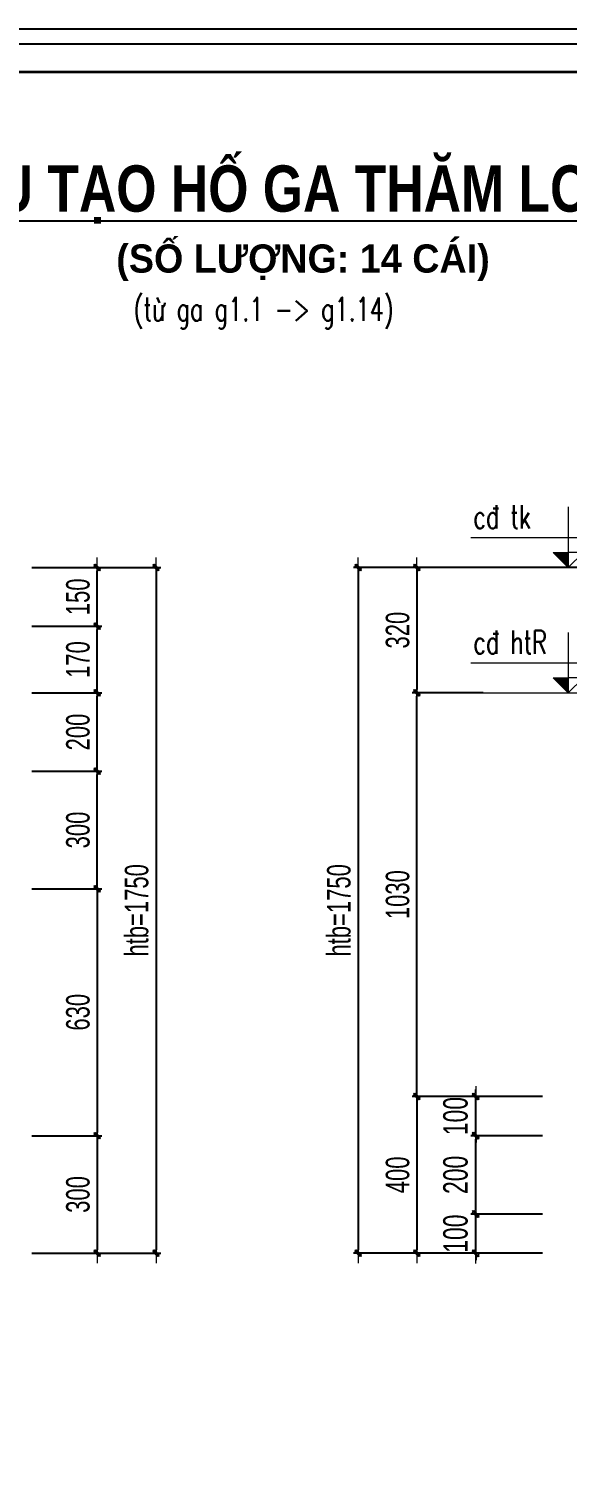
# Model space of a CAD drawing. Header units: inches. Extents: x 2792 to 53517, y -20644 to 27576.
# Drawn here: x 30611 to 31985, y 23255 to 26952 of the extents above; entities that cross this region are included whole.
import ezdxf
from ezdxf.enums import TextEntityAlignment as Align

# ---------------------------------------------------------------- set-up
doc = ezdxf.new("R2010")
doc.units = ezdxf.units.IN
doc.header["$MEASUREMENT"] = 0
for name, color, linetype, lineweight in [('2 - Text2', 2, 'Continuous', 20), ('LC Dim', 8, 'Continuous', 18), ('LC Hatch', 252, 'Continuous', 9), ('LC Khac', 4, 'Continuous', 9), ('LC Text1', 3, 'Continuous', 20), ('LC Text2', 7, 'Continuous', 25), ('THEP', 1, 'Continuous', 35)]:
    doc.layers.add(name, color=color, linetype=linetype, lineweight=lineweight)
doc.layers.add('ENTTNTHIETKE1', color=2, linetype='Continuous')
doc.layers.add('KHUNGTEN', color=5, linetype='Continuous')
doc.styles.add('EG 1', font='')
doc.styles.add('HOATBIF', font='hoatbif.shx', dxfattribs={"width": 0.7})
doc.styles.add('LC 1', font='')
doc.styles.add('LC 3', font='vnsimli.shx', dxfattribs={"width": 0.75})
doc.styles.add('LC3', font='', dxfattribs={"width": 0.8})
doc.styles.get('EG 1').set_extended_font_data('.VnAvantH', bold=True)
doc.styles.get('LC 1').set_extended_font_data('.VnAvantH', bold=True)
doc.styles.get('LC3').set_extended_font_data('.VnArialH', bold=True)
doc.dimstyles.new('1-100(1-25)', dxfattribs={"dimscale": 25, "dimtxt": 2.5, "dimasz": 0.35, "dimexe": 0.5, "dimexo": 0, "dimgap": 0.8, "dimtad": 1, "dimdec": 0, "dimzin": 0, "dimdsep": 46, "dimtxsty": 'HOATBIF', "dimblk1": 'DOT', "dimblk2": 'DOT', "dimsah": 1, "dimcen": -1, "dimdle": 1, "dimclrd": 256, "dimclre": 256, "dimclrt": 4, "dimadec": 3, "dimazin": 2, "dimtfac": 0.333333, "dimtdec": 0, "dimtix": 1, "dimtmove": 2, "dimatfit": 3, "dimldrblk": 'DOT', "dimfxl": 1, "dimtvp": 0.833333, "dimtolj": 1, "dimtzin": 0, "dimarcsym": 0})

# ---------------------------------------------------------------- blocks, each defined once
blk = doc.blocks.new('TIEUDE1')
at = {"layer": '2 - Text2', "color": 7, "style": 'EG 1'}
blk.add_attdef('TIªU§Ò', text='', height=5, dxfattribs=at).set_placement((0, 0), align=Align.BOTTOM_CENTER)
blk.add_attdef('TL', text='', height=3, dxfattribs=at).set_placement((0, -2), align=Align.TOP_CENTER)
blk = doc.blocks.new('khung vpn')
at = {"layer": 'Defpoints'}
blk.add_line((52556.46, -4195.446), (52498.758, -4195.446), dxfattribs=at)
at = {"layer": 'KHUNGTEN'}
blk.add_lwpolyline([(52556.243, -4234.885), (52502.048, -4234.885), (52502.048, -4195.662), (52556.243, -4195.662)], close=True, dxfattribs=at)
at = {"layer": 'THEP'}
blk.add_lwpolyline([(52555.832, -4234.474), (52502.459, -4234.474), (52502.459, -4196.073), (52555.832, -4196.073)], close=True, dxfattribs=at)
blk = doc.blocks.new('DOT')
at = {"layer": 'LC Dim'}
blk.add_line((-3, 0), (3, 0), dxfattribs=at)
at = {"layer": 'LC Dim', "color": 4}
blk.add_line((-1, -1), (1, 1), dxfattribs=at)
blk.add_lwpolyline([(0.5, 1), (-1, -0.5), (-0.5, -1), (1, 0.5)], close=True, dxfattribs=at)
blk = doc.blocks.new('*D135')
at = {"layer": 'Defpoints', "color": 0, "transparency": 16777216}
for p in [(30617.5, 24758.4), (30617.5, 24128.4), (30785, 24128.4)]:
    blk.add_point(p, dxfattribs=at)
at = {"layer": 'LC Dim', "lineweight": -2, "transparency": 16777216}
for p, q in [((30617.5, 24758.4), (30797, 24758.4)), ((30785, 24750), (30785, 24136.8)), ((30617.5, 24128.4), (30797, 24128.4))]:
    blk.add_line(p, q, dxfattribs=at)
at = {"layer": 'LC Dim', "lineweight": -2, "transparency": 16777216, "xscale": 8.399999999999999, "yscale": 8.399999999999999, "zscale": 8.399999999999999}
for p, rotation in [((30785, 24758.4), 90), ((30785, 24128.4), 270)]:
    blk.add_blockref('DOT', p, dxfattribs=dict(at, rotation=rotation))
at = {"layer": 'LC Dim', "color": 4, "transparency": 16777216, "insert": (30735.8, 24443.4), "char_height": 60, "attachment_point": 5, "rotation": 90, "style": 'HOATBIF'}
blk.add_mtext('\\A1;630', dxfattribs=at)
blk = doc.blocks.new('_Dot')
at = {"color": 0, "linetype": 'ByBlock', "lineweight": -2}
blk.add_line((-0.5, 0), (-1, 0), dxfattribs=at)
at = {"color": 0, "linetype": 'ByBlock', "const_width": 0.5}
blk.add_lwpolyline([(-0.25, 0, 1), (0.25, 0, 1)], format="xyb", close=True, dxfattribs=at)
blk = doc.blocks.new('*D136')
at = {"layer": 'Defpoints', "color": 0, "transparency": 16777216}
for p in [(30617.5, 25578.4), (30617.5, 23828.4), (30935, 23828.4)]:
    blk.add_point(p, dxfattribs=at)
at = {"layer": 'LC Dim', "lineweight": -2, "transparency": 16777216}
for p, q in [((30617.5, 25578.4), (30947, 25578.4)), ((30935, 25570), (30935, 23836.8)), ((30617.5, 23828.4), (30947, 23828.4))]:
    blk.add_line(p, q, dxfattribs=at)
at = {"layer": 'LC Dim', "lineweight": -2, "transparency": 16777216, "xscale": 8.399999999999999, "yscale": 8.399999999999999, "zscale": 8.399999999999999}
for p, rotation in [((30935, 25578.4), 90), ((30935, 23828.4), 270)]:
    blk.add_blockref('DOT', p, dxfattribs=dict(at, rotation=rotation))
at = {"layer": 'LC Dim', "color": 4, "transparency": 16777216, "insert": (30885.8, 24703.4), "char_height": 60, "attachment_point": 5, "rotation": 90, "style": 'HOATBIF'}
blk.add_mtext('\\A1;htb=1750', dxfattribs=at)
blk = doc.blocks.new('CT')
at = {"layer": 'LC Khac'}
blk.add_hatch(color=252, dxfattribs=at).paths.add_polyline_path([(3.25, 1.6), (1.64, 1.6), (1.64, 0)])
at = {"layer": 'LC Khac', "color": 9, "ltscale": 50}
for p, q in [((0.05, 3.14), (12, 3.14)), ((12.09, 0), (0, 0))]:
    blk.add_line(p, q, dxfattribs=at)
for points in [[(1.64, 6.43), (1.64, 0)], [(1.64, 0), (0.03, 1.6), (1.64, 1.6)], [(1.64, 0), (3.25, 1.6), (1.64, 1.6)]]:
    blk.add_lwpolyline(points, dxfattribs=at)
at = {"layer": 'LC Khac', "color": 3, "style": 'LC 3', "width": 0.75}
blk.add_attdef('CT', (1.91, 3.5), '', height=2.2, dxfattribs=at)
blk = doc.blocks.new('*D146')
at = {"layer": 'Defpoints', "color": 0, "transparency": 16777216}
for p in [(32030.4, 25578.4, 0), (31601.4, 25258.4), (31770.4, 25258.4, 0)]:
    blk.add_point(p, dxfattribs=at)
at = {"layer": 'LC Dim', "lineweight": -2, "transparency": 16777216}
for p, q in [((32030.4, 25578.4), (31589.4, 25578.4)), ((31601.4, 25570), (31601.4, 25266.8)), ((31770.4, 25258.4), (31589.4, 25258.4))]:
    blk.add_line(p, q, dxfattribs=at)
at = {"layer": 'LC Dim', "lineweight": -2, "transparency": 16777216, "xscale": 8.399999999999999, "yscale": 8.399999999999999, "zscale": 8.399999999999999}
for p, rotation in [((31601.4, 25578.4), 90), ((31601.4, 25258.4), 270)]:
    blk.add_blockref('DOT', p, dxfattribs=dict(at, rotation=rotation))
at = {"layer": 'LC Dim', "color": 4, "transparency": 16777216, "insert": (31552.2, 25418.4), "char_height": 60, "attachment_point": 5, "rotation": 90, "style": 'HOATBIF'}
blk.add_mtext('\\A1;320', dxfattribs=at)
blk = doc.blocks.new('*D147')
at = {"layer": 'Defpoints', "color": 0, "transparency": 16777216}
for p in [(31922.4, 24228.4), (31601.4, 23828.4), (31922.4, 23828.4)]:
    blk.add_point(p, dxfattribs=at)
at = {"layer": 'LC Dim', "lineweight": -2, "transparency": 16777216}
for p, q in [((31922.4, 24228.4), (31589.4, 24228.4)), ((31601.4, 24220), (31601.4, 23836.8)), ((31922.4, 23828.4), (31589.4, 23828.4))]:
    blk.add_line(p, q, dxfattribs=at)
at = {"layer": 'LC Dim', "lineweight": -2, "transparency": 16777216, "xscale": 8.399999999999999, "yscale": 8.399999999999999, "zscale": 8.399999999999999}
for p, rotation in [((31601.4, 24228.4), 90), ((31601.4, 23828.4), 270)]:
    blk.add_blockref('DOT', p, dxfattribs=dict(at, rotation=rotation))
at = {"layer": 'LC Dim', "color": 4, "transparency": 16777216, "insert": (31552.2, 24028.4), "char_height": 60, "attachment_point": 5, "rotation": 90, "style": 'HOATBIF'}
blk.add_mtext('\\A1;400', dxfattribs=at)
blk = doc.blocks.new('*D148')
at = {"layer": 'Defpoints', "color": 0, "transparency": 16777216}
for p in [(31922.4, 25578.4), (31451.4, 23828.4), (31922.4, 23828.4)]:
    blk.add_point(p, dxfattribs=at)
at = {"layer": 'LC Dim', "lineweight": -2, "transparency": 16777216}
for p, q in [((31922.4, 25578.4), (31439.4, 25578.4)), ((31451.4, 25570), (31451.4, 23836.8)), ((31922.4, 23828.4), (31439.4, 23828.4))]:
    blk.add_line(p, q, dxfattribs=at)
at = {"layer": 'LC Dim', "lineweight": -2, "transparency": 16777216, "xscale": 8.399999999999999, "yscale": 8.399999999999999, "zscale": 8.399999999999999}
for p, rotation in [((31451.4, 25578.4), 90), ((31451.4, 23828.4), 270)]:
    blk.add_blockref('DOT', p, dxfattribs=dict(at, rotation=rotation))
at = {"layer": 'LC Dim', "color": 4, "transparency": 16777216, "insert": (31402.2, 24703.4), "char_height": 60, "attachment_point": 5, "rotation": 90, "style": 'HOATBIF'}
blk.add_mtext('\\A1;htb=1750', dxfattribs=at)
blk = doc.blocks.new('*D149')
at = {"layer": 'Defpoints', "color": 0, "transparency": 16777216}
for p in [(31751.4, 23928.4), (31922.4, 23928.4), (31922.4, 23828.4)]:
    blk.add_point(p, dxfattribs=at)
at = {"layer": 'LC Hatch', "lineweight": -2, "transparency": 16777216}
for p, q in [((31922.4, 23928.4), (31738.9, 23928.4)), ((31751.4, 23937.2), (31751.4, 23945.9)), ((31751.4, 23828.4), (31751.4, 23928.4)), ((31922.4, 23828.4), (31738.9, 23828.4)), ((31751.4, 23819.7), (31751.4, 23810.9))]:
    blk.add_line(p, q, dxfattribs=at)
at = {"layer": 'LC Hatch', "lineweight": -2, "transparency": 16777216, "xscale": 8.75, "yscale": 8.75, "zscale": 8.75}
for p, rotation in [((31751.4, 23928.4), 270), ((31751.4, 23828.4), 90)]:
    blk.add_blockref('DOT', p, dxfattribs=dict(at, rotation=rotation))
at = {"layer": 'LC Hatch', "color": 4, "transparency": 16777216, "insert": (31700.1, 23878.4), "char_height": 62.5, "attachment_point": 5, "rotation": 90, "style": 'HOATBIF'}
blk.add_mtext('\\A1;100', dxfattribs=at)
blk = doc.blocks.new('*D150')
at = {"layer": 'Defpoints', "color": 0, "transparency": 16777216}
for p in [(31751.4, 24128.4), (31922.4, 24128.4), (31922.4, 23928.4)]:
    blk.add_point(p, dxfattribs=at)
at = {"layer": 'LC Hatch', "lineweight": -2, "transparency": 16777216}
for p, q in [((31922.4, 24128.4), (31738.9, 24128.4)), ((31751.4, 23937.2), (31751.4, 24119.7)), ((31922.4, 23928.4), (31738.9, 23928.4))]:
    blk.add_line(p, q, dxfattribs=at)
at = {"layer": 'LC Hatch', "lineweight": -2, "transparency": 16777216, "xscale": 8.75, "yscale": 8.75, "zscale": 8.75}
for p, rotation in [((31751.4, 24128.4), 90), ((31751.4, 23928.4), 270)]:
    blk.add_blockref('DOT', p, dxfattribs=dict(at, rotation=rotation))
at = {"layer": 'LC Hatch', "color": 4, "transparency": 16777216, "insert": (31700.1, 24028.4), "char_height": 62.5, "attachment_point": 5, "rotation": 90, "style": 'HOATBIF'}
blk.add_mtext('\\A1;200', dxfattribs=at)
blk = doc.blocks.new('*D151')
at = {"layer": 'Defpoints', "color": 0, "transparency": 16777216}
for p in [(31751.4, 24228.4), (31922.4, 24228.4), (31922.4, 24128.4)]:
    blk.add_point(p, dxfattribs=at)
at = {"layer": 'LC Hatch', "lineweight": -2, "transparency": 16777216}
for p, q in [((31922.4, 24228.4), (31738.9, 24228.4)), ((31751.4, 24237.2), (31751.4, 24245.9)), ((31751.4, 24128.4), (31751.4, 24228.4)), ((31922.4, 24128.4), (31738.9, 24128.4)), ((31751.4, 24119.7), (31751.4, 24110.9))]:
    blk.add_line(p, q, dxfattribs=at)
at = {"layer": 'LC Hatch', "lineweight": -2, "transparency": 16777216, "xscale": 8.75, "yscale": 8.75, "zscale": 8.75}
for p, rotation in [((31751.4, 24228.4), 270), ((31751.4, 24128.4), 90)]:
    blk.add_blockref('DOT', p, dxfattribs=dict(at, rotation=rotation))
at = {"layer": 'LC Hatch', "color": 4, "transparency": 16777216, "insert": (31700.1, 24178.4), "char_height": 62.5, "attachment_point": 5, "rotation": 90, "style": 'HOATBIF'}
blk.add_mtext('\\A1;100', dxfattribs=at)
blk = doc.blocks.new('*D255')
at = {"layer": 'Defpoints', "color": 0, "transparency": 16777216}
for p in [(31601.4, 25258.4), (31679.9, 25258.4), (31922.4, 24228.4)]:
    blk.add_point(p, dxfattribs=at)
at = {"layer": 'LC Dim', "lineweight": -2, "transparency": 16777216}
for p, q in [((31679.9, 25258.4), (31589.4, 25258.4)), ((31601.4, 24236.8), (31601.4, 25250)), ((31922.4, 24228.4), (31589.4, 24228.4))]:
    blk.add_line(p, q, dxfattribs=at)
at = {"layer": 'LC Dim', "lineweight": -2, "transparency": 16777216, "xscale": 8.399999999999999, "yscale": 8.399999999999999, "zscale": 8.399999999999999}
for p, rotation in [((31601.4, 25258.4), 90), ((31601.4, 24228.4), 270)]:
    blk.add_blockref('DOT', p, dxfattribs=dict(at, rotation=rotation))
at = {"layer": 'LC Dim', "color": 4, "transparency": 16777216, "insert": (31552.2, 24743.4), "char_height": 60, "attachment_point": 5, "rotation": 90, "style": 'HOATBIF'}
blk.add_mtext('\\A1;1030', dxfattribs=at)
blk = doc.blocks.new('*D256')
at = {"layer": 'Defpoints', "color": 0, "transparency": 16777216}
for p in [(30617.5, 25058.4), (30785, 25058.4), (30617.5, 24758.4)]:
    blk.add_point(p, dxfattribs=at)
at = {"layer": 'LC Dim', "lineweight": -2, "transparency": 16777216}
for p, q in [((30617.5, 25058.4), (30797, 25058.4)), ((30785, 24766.8), (30785, 25050)), ((30617.5, 24758.4), (30797, 24758.4))]:
    blk.add_line(p, q, dxfattribs=at)
at = {"layer": 'LC Dim', "lineweight": -2, "transparency": 16777216, "xscale": 8.399999999999999, "yscale": 8.399999999999999, "zscale": 8.399999999999999}
for p, rotation in [((30785, 25058.4), 90), ((30785, 24758.4), 270)]:
    blk.add_blockref('DOT', p, dxfattribs=dict(at, rotation=rotation))
at = {"layer": 'LC Dim', "color": 4, "transparency": 16777216, "insert": (30735.8, 24908.4), "char_height": 60, "attachment_point": 5, "rotation": 90, "style": 'HOATBIF'}
blk.add_mtext('\\A1;300', dxfattribs=at)
blk = doc.blocks.new('*D257')
at = {"layer": 'Defpoints', "color": 0, "transparency": 16777216}
for p in [(30617.5, 25258.4), (30785, 25258.4), (30617.5, 25058.4)]:
    blk.add_point(p, dxfattribs=at)
at = {"layer": 'LC Dim', "lineweight": -2, "transparency": 16777216}
for p, q in [((30617.5, 25258.4), (30797, 25258.4)), ((30785, 25066.8), (30785, 25250)), ((30617.5, 25058.4), (30797, 25058.4))]:
    blk.add_line(p, q, dxfattribs=at)
at = {"layer": 'LC Dim', "lineweight": -2, "transparency": 16777216, "xscale": 8.399999999999999, "yscale": 8.399999999999999, "zscale": 8.399999999999999}
for p, rotation in [((30785, 25258.4), 90), ((30785, 25058.4), 270)]:
    blk.add_blockref('DOT', p, dxfattribs=dict(at, rotation=rotation))
at = {"layer": 'LC Dim', "color": 4, "transparency": 16777216, "insert": (30735.8, 25158.4), "char_height": 60, "attachment_point": 5, "rotation": 90, "style": 'HOATBIF'}
blk.add_mtext('\\A1;200', dxfattribs=at)
blk = doc.blocks.new('*D258')
at = {"layer": 'Defpoints', "color": 0, "transparency": 16777216}
for p in [(30617.5, 25428.4), (30785, 25428.4), (30617.5, 25258.4)]:
    blk.add_point(p, dxfattribs=at)
at = {"layer": 'LC Dim', "lineweight": -2, "transparency": 16777216}
for p, q in [((30617.5, 25428.4), (30797, 25428.4)), ((30785, 25266.8), (30785, 25420)), ((30617.5, 25258.4), (30797, 25258.4))]:
    blk.add_line(p, q, dxfattribs=at)
at = {"layer": 'LC Dim', "lineweight": -2, "transparency": 16777216, "xscale": 8.399999999999999, "yscale": 8.399999999999999, "zscale": 8.399999999999999}
for p, rotation in [((30785, 25428.4), 90), ((30785, 25258.4), 270)]:
    blk.add_blockref('DOT', p, dxfattribs=dict(at, rotation=rotation))
at = {"layer": 'LC Dim', "color": 4, "transparency": 16777216, "insert": (30735.8, 25343.4), "char_height": 60, "attachment_point": 5, "rotation": 90, "style": 'HOATBIF'}
blk.add_mtext('\\A1;170', dxfattribs=at)
blk = doc.blocks.new('*D259')
at = {"layer": 'Defpoints', "color": 0, "transparency": 16777216}
for p in [(30617.5, 25578.4), (30785, 25578.4), (30617.5, 25428.4)]:
    blk.add_point(p, dxfattribs=at)
at = {"layer": 'LC Dim', "lineweight": -2, "transparency": 16777216}
for p, q in [((30617.5, 25578.4), (30797, 25578.4)), ((30785, 25436.8), (30785, 25570)), ((30617.5, 25428.4), (30797, 25428.4))]:
    blk.add_line(p, q, dxfattribs=at)
at = {"layer": 'LC Dim', "lineweight": -2, "transparency": 16777216, "xscale": 8.399999999999999, "yscale": 8.399999999999999, "zscale": 8.399999999999999}
for p, rotation in [((30785, 25578.4), 90), ((30785, 25428.4), 270)]:
    blk.add_blockref('DOT', p, dxfattribs=dict(at, rotation=rotation))
at = {"layer": 'LC Dim', "color": 4, "transparency": 16777216, "insert": (30735.8, 25503.4), "char_height": 60, "attachment_point": 5, "rotation": 90, "style": 'HOATBIF'}
blk.add_mtext('\\A1;150', dxfattribs=at)
blk = doc.blocks.new('*D288')
at = {"layer": 'Defpoints', "color": 0, "transparency": 16777216}
for p in [(30617.5, 24128.4), (30617.5, 23828.4), (30785, 23828.4)]:
    blk.add_point(p, dxfattribs=at)
at = {"layer": 'LC Dim', "lineweight": -2, "transparency": 16777216}
for p, q in [((30617.5, 24128.4), (30797, 24128.4)), ((30785, 24120), (30785, 23836.8)), ((30617.5, 23828.4), (30797, 23828.4))]:
    blk.add_line(p, q, dxfattribs=at)
at = {"layer": 'LC Dim', "lineweight": -2, "transparency": 16777216, "xscale": 8.399999999999999, "yscale": 8.399999999999999, "zscale": 8.399999999999999}
for p, rotation in [((30785, 24128.4), 90), ((30785, 23828.4), 270)]:
    blk.add_blockref('DOT', p, dxfattribs=dict(at, rotation=rotation))
at = {"layer": 'LC Dim', "color": 4, "transparency": 16777216, "insert": (30735.8, 23978.4), "char_height": 60, "attachment_point": 5, "rotation": 90, "style": 'HOATBIF'}
blk.add_mtext('\\A1;300', dxfattribs=at)

msp = doc.modelspace()

# ---------------------------------------------------------------- block references
at = {"layer": 'ENTTNTHIETKE1', "color": 6, "xscale": 174.6923362277684, "yscale": 174.6923362275322, "zscale": 174.6923362275149}
msp.add_blockref('khung vpn', (-9144699.3, 759864.6, 0), dxfattribs=at)
at = {"layer": 'LC Text1'}
ref = msp.add_blockref('CT', (32027.3, 25578.4, 0), dxfattribs=dict(at, xscale=-24.00000017379419, yscale=24.00000017379419, zscale=24.00000017379419, rotation=0.000783707937985767))
ref.add_attrib('CT', 'c® tk', (31745.7, 25677.8, 0), dxfattribs={"color": 3, "height": 59.52, "rotation": 0.0008, "style": 'LC 3', "width": 0.7})
ref = msp.add_blockref('CT', (32027.3, 25258.4, 0), dxfattribs=dict(at, xscale=-24.00000017379419, yscale=24.00000017379419, zscale=24.00000017379419, rotation=0.000783707937985767))
ref.add_attrib('CT', 'c® htR', (31745.7, 25357.8, 0), dxfattribs={"color": 3, "height": 59.52, "rotation": 0.0008, "style": 'LC 3', "width": 0.7})
at = {"layer": 'LC Text2'}
ref = msp.add_blockref('TIEUDE1', (31310.5, 26450.7, 0), dxfattribs=dict(at, xscale=24.00000000020207, yscale=24.00000000020207, zscale=24.00000000020207))
ref.add_attrib('TIªU§Ò', '%%uCÊU T¹O Hè ga th¨m lo¹i 1', dxfattribs={"color": 7, "height": 118.186, "style": 'LC3', "width": 0.8}).set_placement((31310.5, 26450.7, 0), align=Align.BOTTOM_CENTER)
ref.add_attrib('TL', '(sè l\xadîng: 14 c¸i)', dxfattribs={"color": 7, "height": 72, "style": 'LC 1'}).set_placement((31310.5, 26402.7, 0), align=Align.TOP_CENTER)

# ---------------------------------------------------------------- texts
at = {"layer": 'LC Text1', "color": 3, "style": 'LC 3', "width": 0.7}
msp.add_text('(tõ ga g1.1 -> g1.14)', height=60, dxfattribs=at).set_placement((30878, 26207.5))

# ---------------------------------------------------------------- dimensions: what is measured, and where the dimension line sits
at = {"layer": 'LC Dim', "color": 1}
for base, p1, p2, picture, middle in [((30935, 23828.4), (30617.5, 25578.4), (30617.5, 23828.4), '*D136', (30885.8, 24703.4)), ((31451.4, 23828.4), (31922.4, 25578.4), (31922.4, 23828.4), '*D148', (31402.2, 24703.4))]:
    dim = msp.add_linear_dim(base=base, p1=p1, p2=p2, angle=90, text='htb=<>', dimstyle='1-100(1-25)', override={"dimscale": 24}, dxfattribs=at)
    dim.commit()
    dim.dimension.update_dxf_attribs({"geometry": picture, "text_midpoint": middle})
for base, p1, p2, picture, middle in [((30785, 25578.4), (30617.5, 25428.4), (30617.5, 25578.4), '*D259', (30735.8, 25503.4)), ((31601.4, 25258.4), (32030.4, 25578.4, 0), (31770.4, 25258.4, 0), '*D146', (31552.2, 25418.4)), ((30785, 25428.4), (30617.5, 25258.4), (30617.5, 25428.4), '*D258', (30735.8, 25343.4)), ((30785, 25258.4), (30617.5, 25058.4), (30617.5, 25258.4), '*D257', (30735.8, 25158.4)), ((31601.4, 25258.4), (31922.4, 24228.4), (31679.9, 25258.4), '*D255', (31552.2, 24743.4)), ((30785, 25058.4), (30617.5, 24758.4), (30617.5, 25058.4), '*D256', (30735.8, 24908.4)), ((31601.4, 23828.4), (31922.4, 24228.4), (31922.4, 23828.4), '*D147', (31552.2, 24028.4)), ((30785, 23828.4), (30617.5, 24128.4), (30617.5, 23828.4), '*D288', (30735.8, 23978.4))]:
    dim = msp.add_linear_dim(base=base, p1=p1, p2=p2, angle=90, dimstyle='1-100(1-25)', override={"dimscale": 24}, dxfattribs=at)
    dim.commit()
    dim.dimension.update_dxf_attribs({"geometry": picture, "text_midpoint": middle})
at = {"layer": 'LC Dim'}
dim = msp.add_linear_dim(base=(30785, 24128.4), p1=(30617.5, 24758.4), p2=(30617.5, 24128.4), angle=90, dimstyle='1-100(1-25)', override={"dimscale": 24}, dxfattribs=at)
dim.commit()
dim.dimension.update_dxf_attribs({"geometry": '*D135', "text_midpoint": (30735.8, 24443.4)})
at = {"layer": 'LC Hatch', "color": 1}
for base, p1, p2, picture, middle in [((31751.4, 24228.4), (31922.4, 24128.4), (31922.4, 24228.4), '*D151', (31700.1, 24178.4)), ((31751.4, 24128.4), (31922.4, 23928.4), (31922.4, 24128.4), '*D150', (31700.1, 24028.4)), ((31751.4, 23928.4), (31922.4, 23828.4), (31922.4, 23928.4), '*D149', (31700.1, 23878.4))]:
    dim = msp.add_linear_dim(base=base, p1=p1, p2=p2, angle=90, dimstyle='1-100(1-25)', dxfattribs=at)
    dim.commit()
    dim.dimension.update_dxf_attribs({"geometry": picture, "text_midpoint": middle})

doc.saveas('drawing.dxf')
